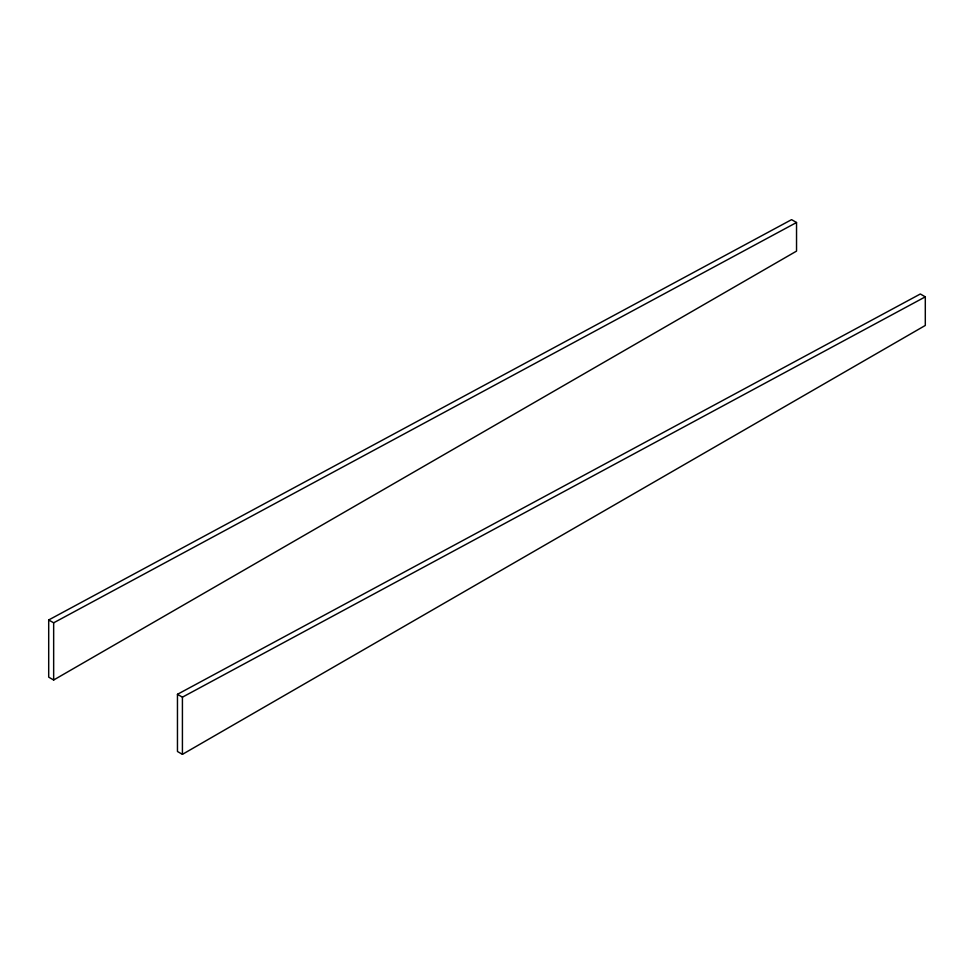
<?xml version="1.0" encoding="UTF-8"?>
<svg xmlns="http://www.w3.org/2000/svg" width="974" height="974" viewBox="0 0 974 974"><rect width="100%" height="100%" fill="white"/><g stroke="black" fill="none" stroke-linecap="round" stroke-linejoin="round"><path stroke-width="1.46" d="M53.655 680.01L796.537 251.109L796.537 222.51L791.582 219.649L48.7 619.963L48.7 677.149L53.655 680.01L53.655 622.812L48.7 619.963M182.418 754.351L925.3 325.45L925.3 296.851L920.345 293.99L177.463 694.304L177.463 751.49L182.418 754.351L182.418 697.165L177.463 694.304M53.655 622.812L796.537 222.51M182.418 697.165L925.3 296.851"/></g></svg>
